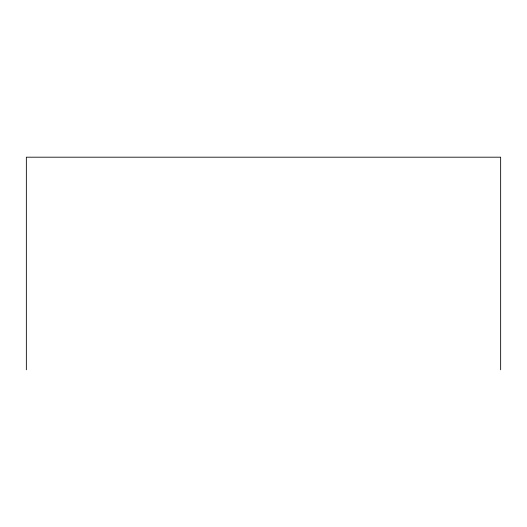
<?xml version="1.0" encoding="UTF-8"?>
<svg xmlns="http://www.w3.org/2000/svg" width="527" height="527" viewBox="0 0 527 527"><rect width="100%" height="100%" fill="white"/><g stroke="black" fill="none" stroke-linecap="round" stroke-linejoin="round"><path stroke-width="0.79" d="M500.65 369.809L500.65 157.191L26.35 157.191L26.35 369.809"/></g></svg>
